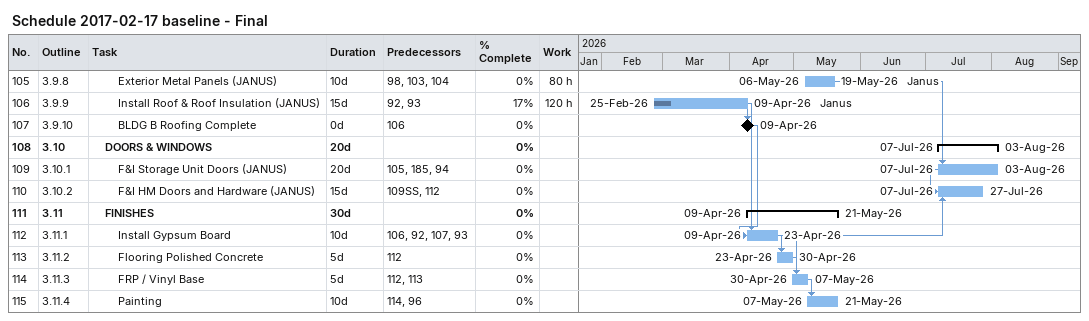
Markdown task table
Schedule 2017-02-17 baseline - Final

| ID | WBS | Task | Duration | Start | Finish | Predecessors | Resources | % complete | Work (h) |
|---|---|---|---|---|---|---|---|---|---|
| 105 | 3.9.8 | Exterior Metal Panels (JANUS) | 10d | 2026-05-06 | 2026-05-19 | 98, 103, 104 | Janus | 0 | 80 |
| 106 | 3.9.9 | Install Roof & Roof Insulation (JANUS) | 15d | 2026-02-25 | 2026-04-09 | 92, 93 | Janus | 17 | 120 |
| 107 | 3.9.10 | BLDG B Roofing Complete | 0d | 2026-04-09 | 2026-04-09 | 106 |  | 0 |  |
| 108 | 3.10 | **DOORS & WINDOWS** | 20d | 2026-07-07 | 2026-08-03 |  |  | 0 |  |
| 109 | 3.10.1 | F&I Storage Unit Doors (JANUS) | 20d | 2026-07-07 | 2026-08-03 | 105, 185, 94 |  | 0 |  |
| 110 | 3.10.2 | F&I HM Doors and Hardware (JANUS) | 15d | 2026-07-07 | 2026-07-27 | 109SS, 112 |  | 0 |  |
| 111 | 3.11 | **FINISHES** | 30d | 2026-04-09 | 2026-05-21 |  |  | 0 |  |
| 112 | 3.11.1 | Install Gypsum Board | 10d | 2026-04-09 | 2026-04-23 | 106, 92, 107, 93 |  | 0 |  |
| 113 | 3.11.2 | Flooring Polished Concrete | 5d | 2026-04-23 | 2026-04-30 | 112 |  | 0 |  |
| 114 | 3.11.3 | FRP / Vinyl Base | 5d | 2026-04-30 | 2026-05-07 | 112, 113 |  | 0 |  |
| 115 | 3.11.4 | Painting | 10d | 2026-05-07 | 2026-05-21 | 114, 96 |  | 0 |  |
